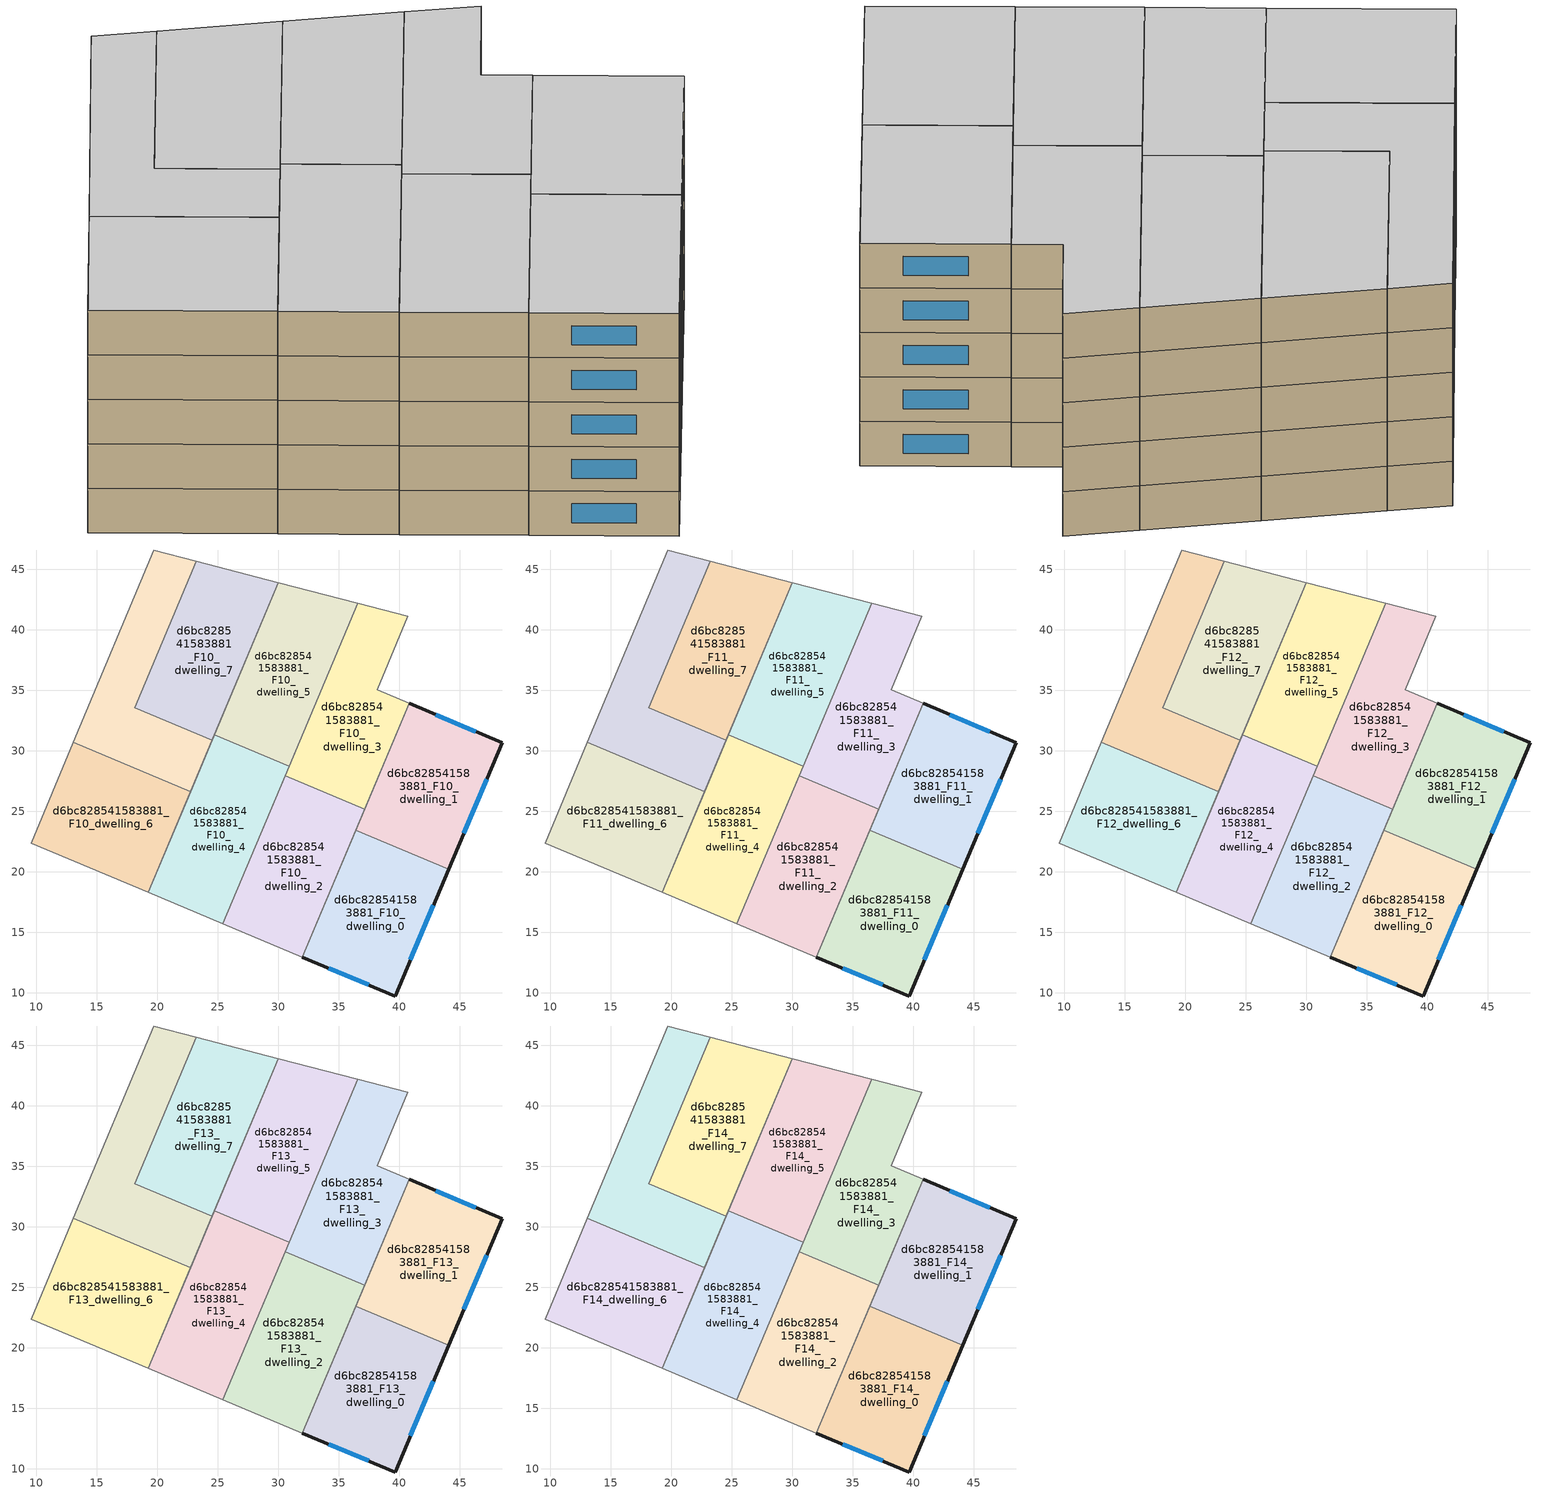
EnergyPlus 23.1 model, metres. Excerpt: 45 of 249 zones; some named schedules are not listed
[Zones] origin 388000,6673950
d6bc828541583881_F10_dwelling_0
 floor to d6bc828541583881_F9_dwelling_0 (EU_floor_Construction): 44.07,20.21 39.64,9.73 31.98,12.94 36.39,23.43 z30
 wall outside (EU_wall_Construction): 31.98,12.94 39.64,9.73 44.07,20.21 z30:33
 wall adiabatic (EU_wall_Construction): 36.39,23.43 31.98,12.94 z30:33
 wall to d6bc828541583881_F10_dwelling_1 (EU_wall_Construction): 44.07,20.21 36.39,23.43 z30:33
 window (EU_Window_Construction): 40.9,12.72 42.8,17.21 / 34.17,12.03 37.45,10.65 z30.86:32.14
d6bc828541583881_F10_dwelling_1
 floor to d6bc828541583881_F9_dwelling_1 (EU_floor_Construction): 48.48,30.64 44.07,20.21 36.39,23.43 40.8,33.91 z30
 wall outside (EU_wall_Construction): 44.07,20.21 48.48,30.64 40.8,33.91 z30:33
 wall adiabatic (EU_wall_Construction): 40.8,33.91 36.39,23.43 z30:33
 window (EU_Window_Construction): 45.33,23.19 47.22,27.66 / 46.28,31.58 42.99,32.98 z30.86:32.14
d6bc828541583881_F10_dwelling_2
 floor to d6bc828541583881_F9_dwelling_2 (EU_floor_Construction): 37.12,25.16 31.98,12.94 25.41,15.71 30.54,27.93 z30
 wall adiabatic (EU_wall_Construction): 30.54,27.93 25.41,15.71 31.98,12.94 37.12,25.16 z30:33
 wall to d6bc828541583881_F10_dwelling_3 (EU_wall_Construction): 37.12,25.16 30.54,27.93 z30:33
d6bc828541583881_F10_dwelling_3
 floor to d6bc828541583881_F9_dwelling_3 (EU_floor_Construction): 40.7,41.1 38.17,35.03 40.8,33.91 37.12,25.16 30.54,27.93 36.54,42.19 z30
 wall adiabatic (EU_wall_Construction): 37.12,25.16 40.8,33.91 38.17,35.03 40.7,41.1 36.54,42.19 30.54,27.93 z30:33
d6bc828541583881_F10_dwelling_4
 floor to d6bc828541583881_F9_dwelling_4 (EU_floor_Construction): 30.88,28.73 25.41,15.71 19.23,18.3 24.71,31.32 z30
 wall adiabatic (EU_wall_Construction): 24.71,31.32 19.23,18.3 25.41,15.71 30.88,28.73 24.71,31.32 z30:33
d6bc828541583881_F10_dwelling_5
 floor to d6bc828541583881_F9_dwelling_5 (EU_floor_Construction): 36.54,42.19 30.88,28.73 24.71,31.32 29.99,43.9 z30
 wall adiabatic (EU_wall_Construction): 29.99,43.9 24.71,31.32 30.88,28.73 36.54,42.19 29.99,43.9 z30:33
d6bc828541583881_F10_dwelling_6
 floor to d6bc828541583881_F9_dwelling_6 (EU_floor_Construction): 22.73,26.62 19.23,18.3 9.58,22.36 13.06,30.69 z30
 wall adiabatic (EU_wall_Construction): 13.06,30.69 9.58,22.36 19.23,18.3 22.73,26.62 z30:33
 wall to d6bc828541583881_F10_dwelling_8 (EU_wall_Construction): 22.73,26.62 13.06,30.69 z30:33
d6bc828541583881_F10_dwelling_7
 floor to d6bc828541583881_F9_dwelling_7 (EU_floor_Construction): 29.99,43.9 24.52,30.87 18.12,33.56 23.21,45.67 z30
 wall to d6bc828541583881_F10_dwelling_8 (EU_wall_Construction): 23.21,45.67 18.12,33.56 24.52,30.87 z30:33
 wall adiabatic (EU_wall_Construction): 24.52,30.87 29.99,43.9 23.21,45.67 z30:33
d6bc828541583881_F10_dwelling_8
 floor to d6bc828541583881_F9_dwelling_8 (EU_floor_Construction): 23.21,45.67 18.12,33.56 24.52,30.87 22.73,26.62 13.06,30.69 19.69,46.59 z30
 wall adiabatic (EU_wall_Construction): 22.73,26.62 24.52,30.87 / 23.21,45.67 19.69,46.59 13.06,30.69 z30:33
d6bc828541583881_F11_dwelling_0
 floor to d6bc828541583881_F10_dwelling_0 (EU_floor_Construction): 44.07,20.21 39.64,9.73 31.98,12.94 36.39,23.43 z33
 wall outside (EU_wall_Construction): 31.98,12.94 39.64,9.73 44.07,20.21 z33:36
 wall adiabatic (EU_wall_Construction): 36.39,23.43 31.98,12.94 z33:36
 wall to d6bc828541583881_F11_dwelling_1 (EU_wall_Construction): 44.07,20.21 36.39,23.43 z33:36
 window (EU_Window_Construction): 40.9,12.72 42.8,17.21 / 34.17,12.03 37.45,10.65 z33.86:35.14
d6bc828541583881_F11_dwelling_1
 floor to d6bc828541583881_F10_dwelling_1 (EU_floor_Construction): 48.48,30.64 44.07,20.21 36.39,23.43 40.8,33.91 z33
 wall outside (EU_wall_Construction): 44.07,20.21 48.48,30.64 40.8,33.91 z33:36
 wall adiabatic (EU_wall_Construction): 40.8,33.91 36.39,23.43 z33:36
 window (EU_Window_Construction): 45.33,23.19 47.22,27.66 / 46.28,31.58 42.99,32.98 z33.86:35.14
d6bc828541583881_F11_dwelling_2
 floor to d6bc828541583881_F10_dwelling_2 (EU_floor_Construction): 37.12,25.16 31.98,12.94 25.41,15.71 30.54,27.93 z33
 wall adiabatic (EU_wall_Construction): 30.54,27.93 25.41,15.71 31.98,12.94 37.12,25.16 z33:36
 wall to d6bc828541583881_F11_dwelling_3 (EU_wall_Construction): 37.12,25.16 30.54,27.93 z33:36
d6bc828541583881_F11_dwelling_3
 floor to d6bc828541583881_F10_dwelling_3 (EU_floor_Construction): 40.7,41.1 38.17,35.03 40.8,33.91 37.12,25.16 30.54,27.93 36.54,42.19 z33
 wall adiabatic (EU_wall_Construction): 37.12,25.16 40.8,33.91 38.17,35.03 40.7,41.1 36.54,42.19 30.54,27.93 z33:36
d6bc828541583881_F11_dwelling_4
 floor to d6bc828541583881_F10_dwelling_4 (EU_floor_Construction): 30.88,28.73 25.41,15.71 19.23,18.3 24.71,31.32 z33
 wall adiabatic (EU_wall_Construction): 24.71,31.32 19.23,18.3 25.41,15.71 30.88,28.73 24.71,31.32 z33:36
d6bc828541583881_F11_dwelling_5
 floor to d6bc828541583881_F10_dwelling_5 (EU_floor_Construction): 36.54,42.19 30.88,28.73 24.71,31.32 29.99,43.9 z33
 wall adiabatic (EU_wall_Construction): 29.99,43.9 24.71,31.32 30.88,28.73 36.54,42.19 29.99,43.9 z33:36
d6bc828541583881_F11_dwelling_6
 floor to d6bc828541583881_F10_dwelling_6 (EU_floor_Construction): 22.73,26.62 19.23,18.3 9.58,22.36 13.06,30.69 z33
 wall adiabatic (EU_wall_Construction): 13.06,30.69 9.58,22.36 19.23,18.3 22.73,26.62 z33:36
 wall to d6bc828541583881_F11_dwelling_8 (EU_wall_Construction): 22.73,26.62 13.06,30.69 z33:36
d6bc828541583881_F11_dwelling_7
 floor to d6bc828541583881_F10_dwelling_7 (EU_floor_Construction): 29.99,43.9 24.52,30.87 18.12,33.56 23.21,45.67 z33
 wall to d6bc828541583881_F11_dwelling_8 (EU_wall_Construction): 23.21,45.67 18.12,33.56 24.52,30.87 z33:36
 wall adiabatic (EU_wall_Construction): 24.52,30.87 29.99,43.9 23.21,45.67 z33:36
d6bc828541583881_F11_dwelling_8
 floor to d6bc828541583881_F10_dwelling_8 (EU_floor_Construction): 23.21,45.67 18.12,33.56 24.52,30.87 22.73,26.62 13.06,30.69 19.69,46.59 z33
 wall adiabatic (EU_wall_Construction): 22.73,26.62 24.52,30.87 / 23.21,45.67 19.69,46.59 13.06,30.69 z33:36
d6bc828541583881_F12_dwelling_0
 floor to d6bc828541583881_F11_dwelling_0 (EU_floor_Construction): 44.07,20.21 39.64,9.73 31.98,12.94 36.39,23.43 z36
 wall outside (EU_wall_Construction): 31.98,12.94 39.64,9.73 44.07,20.21 z36:39
 wall adiabatic (EU_wall_Construction): 36.39,23.43 31.98,12.94 z36:39
 wall to d6bc828541583881_F12_dwelling_1 (EU_wall_Construction): 44.07,20.21 36.39,23.43 z36:39
 window (EU_Window_Construction): 40.9,12.72 42.8,17.21 / 34.17,12.03 37.45,10.65 z36.86:38.14
d6bc828541583881_F12_dwelling_1
 floor to d6bc828541583881_F11_dwelling_1 (EU_floor_Construction): 48.48,30.64 44.07,20.21 36.39,23.43 40.8,33.91 z36
 wall outside (EU_wall_Construction): 44.07,20.21 48.48,30.64 40.8,33.91 z36:39
 wall adiabatic (EU_wall_Construction): 40.8,33.91 36.39,23.43 z36:39
 window (EU_Window_Construction): 45.33,23.19 47.22,27.66 / 46.28,31.58 42.99,32.98 z36.86:38.14
d6bc828541583881_F12_dwelling_2
 floor to d6bc828541583881_F11_dwelling_2 (EU_floor_Construction): 37.12,25.16 31.98,12.94 25.41,15.71 30.54,27.93 z36
 wall adiabatic (EU_wall_Construction): 30.54,27.93 25.41,15.71 31.98,12.94 37.12,25.16 z36:39
 wall to d6bc828541583881_F12_dwelling_3 (EU_wall_Construction): 37.12,25.16 30.54,27.93 z36:39
d6bc828541583881_F12_dwelling_3
 floor to d6bc828541583881_F11_dwelling_3 (EU_floor_Construction): 40.7,41.1 38.17,35.03 40.8,33.91 37.12,25.16 30.54,27.93 36.54,42.19 z36
 wall adiabatic (EU_wall_Construction): 37.12,25.16 40.8,33.91 38.17,35.03 40.7,41.1 36.54,42.19 30.54,27.93 z36:39
d6bc828541583881_F12_dwelling_4
 floor to d6bc828541583881_F11_dwelling_4 (EU_floor_Construction): 30.88,28.73 25.41,15.71 19.23,18.3 24.71,31.32 z36
 wall adiabatic (EU_wall_Construction): 24.71,31.32 19.23,18.3 25.41,15.71 30.88,28.73 24.71,31.32 z36:39
d6bc828541583881_F12_dwelling_5
 floor to d6bc828541583881_F11_dwelling_5 (EU_floor_Construction): 36.54,42.19 30.88,28.73 24.71,31.32 29.99,43.9 z36
 wall adiabatic (EU_wall_Construction): 29.99,43.9 24.71,31.32 30.88,28.73 36.54,42.19 29.99,43.9 z36:39
d6bc828541583881_F12_dwelling_6
 floor to d6bc828541583881_F11_dwelling_6 (EU_floor_Construction): 22.73,26.62 19.23,18.3 9.58,22.36 13.06,30.69 z36
 wall adiabatic (EU_wall_Construction): 13.06,30.69 9.58,22.36 19.23,18.3 22.73,26.62 z36:39
 wall to d6bc828541583881_F12_dwelling_8 (EU_wall_Construction): 22.73,26.62 13.06,30.69 z36:39
d6bc828541583881_F12_dwelling_7
 floor to d6bc828541583881_F11_dwelling_7 (EU_floor_Construction): 29.99,43.9 24.52,30.87 18.12,33.56 23.21,45.67 z36
 wall to d6bc828541583881_F12_dwelling_8 (EU_wall_Construction): 23.21,45.67 18.12,33.56 24.52,30.87 z36:39
 wall adiabatic (EU_wall_Construction): 24.52,30.87 29.99,43.9 23.21,45.67 z36:39
d6bc828541583881_F12_dwelling_8
 floor to d6bc828541583881_F11_dwelling_8 (EU_floor_Construction): 23.21,45.67 18.12,33.56 24.52,30.87 22.73,26.62 13.06,30.69 19.69,46.59 z36
 wall adiabatic (EU_wall_Construction): 22.73,26.62 24.52,30.87 / 23.21,45.67 19.69,46.59 13.06,30.69 z36:39
d6bc828541583881_F13_dwelling_0
 floor to d6bc828541583881_F12_dwelling_0 (EU_floor_Construction): 44.07,20.21 39.64,9.73 31.98,12.94 36.39,23.43 z39
 wall outside (EU_wall_Construction): 31.98,12.94 39.64,9.73 44.07,20.21 z39:42
 wall adiabatic (EU_wall_Construction): 36.39,23.43 31.98,12.94 z39:42
 wall to d6bc828541583881_F13_dwelling_1 (EU_wall_Construction): 44.07,20.21 36.39,23.43 z39:42
 window (EU_Window_Construction): 40.9,12.72 42.8,17.21 / 34.17,12.03 37.45,10.65 z39.86:41.14
d6bc828541583881_F13_dwelling_1
 floor to d6bc828541583881_F12_dwelling_1 (EU_floor_Construction): 48.48,30.64 44.07,20.21 36.39,23.43 40.8,33.91 z39
 wall outside (EU_wall_Construction): 44.07,20.21 48.48,30.64 40.8,33.91 z39:42
 wall adiabatic (EU_wall_Construction): 40.8,33.91 36.39,23.43 z39:42
 window (EU_Window_Construction): 45.33,23.19 47.22,27.66 / 46.28,31.58 42.99,32.98 z39.86:41.14
d6bc828541583881_F13_dwelling_2
 floor to d6bc828541583881_F12_dwelling_2 (EU_floor_Construction): 37.12,25.16 31.98,12.94 25.41,15.71 30.54,27.93 z39
 wall adiabatic (EU_wall_Construction): 30.54,27.93 25.41,15.71 31.98,12.94 37.12,25.16 z39:42
 wall to d6bc828541583881_F13_dwelling_3 (EU_wall_Construction): 37.12,25.16 30.54,27.93 z39:42
d6bc828541583881_F13_dwelling_3
 floor to d6bc828541583881_F12_dwelling_3 (EU_floor_Construction): 40.7,41.1 38.17,35.03 40.8,33.91 37.12,25.16 30.54,27.93 36.54,42.19 z39
 wall adiabatic (EU_wall_Construction): 37.12,25.16 40.8,33.91 38.17,35.03 40.7,41.1 36.54,42.19 30.54,27.93 z39:42
d6bc828541583881_F13_dwelling_4
 floor to d6bc828541583881_F12_dwelling_4 (EU_floor_Construction): 30.88,28.73 25.41,15.71 19.23,18.3 24.71,31.32 z39
 wall adiabatic (EU_wall_Construction): 24.71,31.32 19.23,18.3 25.41,15.71 30.88,28.73 24.71,31.32 z39:42
d6bc828541583881_F13_dwelling_5
 floor to d6bc828541583881_F12_dwelling_5 (EU_floor_Construction): 36.54,42.19 30.88,28.73 24.71,31.32 29.99,43.9 z39
 wall adiabatic (EU_wall_Construction): 29.99,43.9 24.71,31.32 30.88,28.73 36.54,42.19 29.99,43.9 z39:42
d6bc828541583881_F13_dwelling_6
 floor to d6bc828541583881_F12_dwelling_6 (EU_floor_Construction): 22.73,26.62 19.23,18.3 9.58,22.36 13.06,30.69 z39
 wall adiabatic (EU_wall_Construction): 13.06,30.69 9.58,22.36 19.23,18.3 22.73,26.62 z39:42
 wall to d6bc828541583881_F13_dwelling_8 (EU_wall_Construction): 22.73,26.62 13.06,30.69 z39:42
d6bc828541583881_F13_dwelling_7
 floor to d6bc828541583881_F12_dwelling_7 (EU_floor_Construction): 29.99,43.9 24.52,30.87 18.12,33.56 23.21,45.67 z39
 wall to d6bc828541583881_F13_dwelling_8 (EU_wall_Construction): 23.21,45.67 18.12,33.56 24.52,30.87 z39:42
 wall adiabatic (EU_wall_Construction): 24.52,30.87 29.99,43.9 23.21,45.67 z39:42
d6bc828541583881_F13_dwelling_8
 floor to d6bc828541583881_F12_dwelling_8 (EU_floor_Construction): 23.21,45.67 18.12,33.56 24.52,30.87 22.73,26.62 13.06,30.69 19.69,46.59 z39
 wall adiabatic (EU_wall_Construction): 22.73,26.62 24.52,30.87 / 23.21,45.67 19.69,46.59 13.06,30.69 z39:42
d6bc828541583881_F14_dwelling_0
 floor to d6bc828541583881_F13_dwelling_0 (EU_floor_Construction): 44.07,20.21 39.64,9.73 31.98,12.94 36.39,23.43 z42
 wall outside (EU_wall_Construction): 31.98,12.94 39.64,9.73 44.07,20.21 z42:45
 wall adiabatic (EU_wall_Construction): 36.39,23.43 31.98,12.94 z42:45
 wall to d6bc828541583881_F14_dwelling_1 (EU_wall_Construction): 44.07,20.21 36.39,23.43 z42:45
 window (EU_Window_Construction): 40.9,12.72 42.8,17.21 / 34.17,12.03 37.45,10.65 z42.86:44.14
 ceiling to d6bc828541583881_F15_dwelling_0 (EU_floor_Construction): 39.64,9.73 44.07,20.21 36.39,23.43 31.98,12.94 z45
d6bc828541583881_F14_dwelling_1
 floor to d6bc828541583881_F13_dwelling_1 (EU_floor_Construction): 48.48,30.64 44.07,20.21 36.39,23.43 40.8,33.91 z42
 wall outside (EU_wall_Construction): 44.07,20.21 48.48,30.64 40.8,33.91 z42:45
 wall adiabatic (EU_wall_Construction): 40.8,33.91 36.39,23.43 z42:45
 window (EU_Window_Construction): 45.33,23.19 47.22,27.66 / 46.28,31.58 42.99,32.98 z42.86:44.14
 ceiling to d6bc828541583881_F15_dwelling_1 (EU_floor_Construction): 44.07,20.21 48.48,30.64 40.8,33.91 36.39,23.43 z45
d6bc828541583881_F14_dwelling_2
 floor to d6bc828541583881_F13_dwelling_2 (EU_floor_Construction): 37.12,25.16 31.98,12.94 25.41,15.71 30.54,27.93 z42
 wall adiabatic (EU_wall_Construction): 30.54,27.93 25.41,15.71 31.98,12.94 37.12,25.16 z42:45
 wall to d6bc828541583881_F14_dwelling_3 (EU_wall_Construction): 37.12,25.16 30.54,27.93 z42:45
 ceiling to d6bc828541583881_F15_dwelling_2 (EU_floor_Construction): 31.98,12.94 37.12,25.16 30.54,27.93 25.41,15.71 z45
d6bc828541583881_F14_dwelling_3
 floor to d6bc828541583881_F13_dwelling_3 (EU_floor_Construction): 40.7,41.1 38.17,35.03 40.8,33.91 37.12,25.16 30.54,27.93 36.54,42.19 z42
 wall adiabatic (EU_wall_Construction): 37.12,25.16 40.8,33.91 38.17,35.03 40.7,41.1 36.54,42.19 30.54,27.93 z42:45
 ceiling to d6bc828541583881_F15_dwelling_3 (EU_floor_Construction): 37.12,25.16 40.8,33.91 38.17,35.03 40.7,41.1 36.54,42.19 30.54,27.93 z45
d6bc828541583881_F14_dwelling_4
 floor to d6bc828541583881_F13_dwelling_4 (EU_floor_Construction): 30.88,28.73 25.41,15.71 19.23,18.3 24.71,31.32 z42
 wall adiabatic (EU_wall_Construction): 24.71,31.32 19.23,18.3 25.41,15.71 30.88,28.73 24.71,31.32 z42:45
 ceiling to d6bc828541583881_F15_dwelling_4 (EU_floor_Construction): 25.41,15.71 30.88,28.73 24.71,31.32 19.23,18.3 z45
d6bc828541583881_F14_dwelling_5
 floor to d6bc828541583881_F13_dwelling_5 (EU_floor_Construction): 36.54,42.19 30.88,28.73 24.71,31.32 29.99,43.9 z42
 wall adiabatic (EU_wall_Construction): 29.99,43.9 24.71,31.32 30.88,28.73 36.54,42.19 29.99,43.9 z42:45
 ceiling to d6bc828541583881_F15_dwelling_5 (EU_floor_Construction): 30.88,28.73 36.54,42.19 29.99,43.9 24.71,31.32 z45
d6bc828541583881_F14_dwelling_6
 floor to d6bc828541583881_F13_dwelling_6 (EU_floor_Construction): 22.73,26.62 19.23,18.3 9.58,22.36 13.06,30.69 z42
 wall adiabatic (EU_wall_Construction): 13.06,30.69 9.58,22.36 19.23,18.3 22.73,26.62 z42:45
 wall to d6bc828541583881_F14_dwelling_8 (EU_wall_Construction): 22.73,26.62 13.06,30.69 z42:45
 ceiling to d6bc828541583881_F15_dwelling_6 (EU_floor_Construction): 19.23,18.3 22.73,26.62 13.06,30.69 9.58,22.36 z45
d6bc828541583881_F14_dwelling_7
 floor to d6bc828541583881_F13_dwelling_7 (EU_floor_Construction): 29.99,43.9 24.52,30.87 18.12,33.56 23.21,45.67 z42
 wall to d6bc828541583881_F14_dwelling_8 (EU_wall_Construction): 23.21,45.67 18.12,33.56 24.52,30.87 z42:45
 wall adiabatic (EU_wall_Construction): 24.52,30.87 29.99,43.9 23.21,45.67 z42:45
 ceiling to d6bc828541583881_F15_dwelling_7 (EU_floor_Construction): 24.52,30.87 29.99,43.9 23.21,45.67 18.12,33.56 z45
d6bc828541583881_F14_dwelling_8
 floor to d6bc828541583881_F13_dwelling_8 (EU_floor_Construction): 23.21,45.67 18.12,33.56 24.52,30.87 22.73,26.62 13.06,30.69 19.69,46.59 z42
 wall adiabatic (EU_wall_Construction): 22.73,26.62 24.52,30.87 / 23.21,45.67 19.69,46.59 13.06,30.69 z42:45
 ceiling to d6bc828541583881_F15_dwelling_8 (EU_floor_Construction): 22.73,26.62 24.52,30.87 18.12,33.56 23.21,45.67 19.69,46.59 13.06,30.69 z45
[Building]
EU S2 Campaign: North Axis=0; Terrain=City; Solar Distribution=FullExterior
[Site:Location]
Helsinki-Vantaa.AP: Latitude=60.317; Longitude=24.963; Time Zone=2; Elevation=54.6
[SizingPeriod:WeatherFileDays]
AnnualSizingPeriod: Begin Month=1; Begin Day of Month=1; End Month=12; End Day of Month=31; Day of Week for Start Day=Monday; Use Weather File Daylight Saving Period=No; Use Weather File Rain and Snow Indicators=No
[MATERIAL]
EU_InternalMass_Material: Roughness=MediumRough; Thickness=0.1; Conductivity=1; Density=1800; Specific Heat=900; Thermal Absorptance=0.9; Solar Absorptance=0.7; Visible Absorptance=0.7
[MATERIAL:NOMASS] Roughness=MediumRough; Thermal Absorptance=0.9; Solar Absorptance=0.7; Visible Absorptance=0.7
Name | Thermal Resistance
EU_wall_NoMass | 5.91765
EU_floor_NoMass | 6.2875
[WINDOWMATERIAL:SIMPLEGLAZINGSYSTEM]
EU_Window_SimpleGlazing: UFactor=0.994035; Solar Heat Gain Coefficient=0.7; Visible Transmittance=0.7
[CONSTRUCTION]
EU_wall_Construction: EU_wall_NoMass
EU_floor_Construction: EU_floor_NoMass
EU_Window_Construction: EU_Window_SimpleGlazing
EU_InternalMass_Construction: EU_InternalMass_Material
[ZONE] Type=1; Multiplier=1; Ceiling Height=autocalculate; Floor Area=autocalculate; Part of Total Floor Area=Yes
Name | Volume
d6bc828541583881_F10_dwelling_0; d6bc828541583881_F11_dwelling_0; d6bc828541583881_F12_dwelling_0; d6bc828541583881_F13_dwelling_0; d6bc828541583881_F14_dwelling_0 | 283.761
d6bc828541583881_F10_dwelling_1; d6bc828541583881_F11_dwelling_1; d6bc828541583881_F12_dwelling_1; d6bc828541583881_F13_dwelling_1; d6bc828541583881_F14_dwelling_1 | 283.758
d6bc828541583881_F10_dwelling_2; d6bc828541583881_F11_dwelling_2; d6bc828541583881_F12_dwelling_2; d6bc828541583881_F13_dwelling_2; d6bc828541583881_F14_dwelling_2 | 283.704
d6bc828541583881_F10_dwelling_3; d6bc828541583881_F11_dwelling_3; d6bc828541583881_F12_dwelling_3; d6bc828541583881_F13_dwelling_3; d6bc828541583881_F14_dwelling_3 | 283.729
d6bc828541583881_F10_dwelling_4; d6bc828541583881_F11_dwelling_4; d6bc828541583881_F12_dwelling_4; d6bc828541583881_F13_dwelling_4; d6bc828541583881_F14_dwelling_4 | 283.755
d6bc828541583881_F10_dwelling_5; d6bc828541583881_F11_dwelling_5; d6bc828541583881_F12_dwelling_5; d6bc828541583881_F13_dwelling_5; d6bc828541583881_F14_dwelling_5 | 283.73
d6bc828541583881_F10_dwelling_6; d6bc828541583881_F11_dwelling_6; d6bc828541583881_F12_dwelling_6; d6bc828541583881_F13_dwelling_6; d6bc828541583881_F14_dwelling_6 | 283.756
d6bc828541583881_F10_dwelling_7; d6bc828541583881_F11_dwelling_7; d6bc828541583881_F12_dwelling_7; d6bc828541583881_F13_dwelling_7; d6bc828541583881_F14_dwelling_7 | 283.723
d6bc828541583881_F10_dwelling_8; d6bc828541583881_F11_dwelling_8; d6bc828541583881_F12_dwelling_8; d6bc828541583881_F13_dwelling_8; d6bc828541583881_F14_dwelling_8 | 283.734
[INTERNALMASS] Construction=EU_InternalMass_Construction
Name | Zone or ZoneList | Surface Area
d6bc828541583881_F10_dwelling_0_EU_InternalMass | d6bc828541583881_F10_dwelling_0 | 94.587
d6bc828541583881_F10_dwelling_1_EU_InternalMass | d6bc828541583881_F10_dwelling_1 | 94.5859
d6bc828541583881_F10_dwelling_2_EU_InternalMass | d6bc828541583881_F10_dwelling_2 | 94.5675
d6bc828541583881_F10_dwelling_3_EU_InternalMass | d6bc828541583881_F10_dwelling_3 | 94.5756
d6bc828541583881_F10_dwelling_4_EU_InternalMass | d6bc828541583881_F10_dwelling_4 | 94.5871
d6bc828541583881_F10_dwelling_5_EU_InternalMass | d6bc828541583881_F10_dwelling_5 | 94.576
d6bc828541583881_F10_dwelling_6_EU_InternalMass | d6bc828541583881_F10_dwelling_6 | 94.5821
d6bc828541583881_F10_dwelling_7_EU_InternalMass | d6bc828541583881_F10_dwelling_7 | 94.5743
d6bc828541583881_F10_dwelling_8_EU_InternalMass | d6bc828541583881_F10_dwelling_8 | 94.5779
d6bc828541583881_F11_dwelling_0_EU_InternalMass | d6bc828541583881_F11_dwelling_0 | 94.587
d6bc828541583881_F11_dwelling_1_EU_InternalMass | d6bc828541583881_F11_dwelling_1 | 94.5859
d6bc828541583881_F11_dwelling_2_EU_InternalMass | d6bc828541583881_F11_dwelling_2 | 94.5675
d6bc828541583881_F11_dwelling_3_EU_InternalMass | d6bc828541583881_F11_dwelling_3 | 94.5756
d6bc828541583881_F11_dwelling_4_EU_InternalMass | d6bc828541583881_F11_dwelling_4 | 94.5871
d6bc828541583881_F11_dwelling_5_EU_InternalMass | d6bc828541583881_F11_dwelling_5 | 94.576
d6bc828541583881_F11_dwelling_6_EU_InternalMass | d6bc828541583881_F11_dwelling_6 | 94.5821
d6bc828541583881_F11_dwelling_7_EU_InternalMass | d6bc828541583881_F11_dwelling_7 | 94.5743
d6bc828541583881_F11_dwelling_8_EU_InternalMass | d6bc828541583881_F11_dwelling_8 | 94.5779
d6bc828541583881_F12_dwelling_0_EU_InternalMass | d6bc828541583881_F12_dwelling_0 | 94.587
d6bc828541583881_F12_dwelling_1_EU_InternalMass | d6bc828541583881_F12_dwelling_1 | 94.5859
d6bc828541583881_F12_dwelling_2_EU_InternalMass | d6bc828541583881_F12_dwelling_2 | 94.5675
d6bc828541583881_F12_dwelling_3_EU_InternalMass | d6bc828541583881_F12_dwelling_3 | 94.5756
d6bc828541583881_F12_dwelling_4_EU_InternalMass | d6bc828541583881_F12_dwelling_4 | 94.5871
d6bc828541583881_F12_dwelling_5_EU_InternalMass | d6bc828541583881_F12_dwelling_5 | 94.576
d6bc828541583881_F12_dwelling_6_EU_InternalMass | d6bc828541583881_F12_dwelling_6 | 94.5821
d6bc828541583881_F12_dwelling_7_EU_InternalMass | d6bc828541583881_F12_dwelling_7 | 94.5743
d6bc828541583881_F12_dwelling_8_EU_InternalMass | d6bc828541583881_F12_dwelling_8 | 94.5779
d6bc828541583881_F13_dwelling_0_EU_InternalMass | d6bc828541583881_F13_dwelling_0 | 94.587
d6bc828541583881_F13_dwelling_1_EU_InternalMass | d6bc828541583881_F13_dwelling_1 | 94.5859
d6bc828541583881_F13_dwelling_2_EU_InternalMass | d6bc828541583881_F13_dwelling_2 | 94.5675
d6bc828541583881_F13_dwelling_3_EU_InternalMass | d6bc828541583881_F13_dwelling_3 | 94.5756
d6bc828541583881_F13_dwelling_4_EU_InternalMass | d6bc828541583881_F13_dwelling_4 | 94.5871
d6bc828541583881_F13_dwelling_5_EU_InternalMass | d6bc828541583881_F13_dwelling_5 | 94.576
d6bc828541583881_F13_dwelling_6_EU_InternalMass | d6bc828541583881_F13_dwelling_6 | 94.5821
d6bc828541583881_F13_dwelling_7_EU_InternalMass | d6bc828541583881_F13_dwelling_7 | 94.5743
d6bc828541583881_F13_dwelling_8_EU_InternalMass | d6bc828541583881_F13_dwelling_8 | 94.5779
d6bc828541583881_F14_dwelling_0_EU_InternalMass | d6bc828541583881_F14_dwelling_0 | 94.587
d6bc828541583881_F14_dwelling_1_EU_InternalMass | d6bc828541583881_F14_dwelling_1 | 94.5859
d6bc828541583881_F14_dwelling_2_EU_InternalMass | d6bc828541583881_F14_dwelling_2 | 94.5675
d6bc828541583881_F14_dwelling_3_EU_InternalMass | d6bc828541583881_F14_dwelling_3 | 94.5756
d6bc828541583881_F14_dwelling_4_EU_InternalMass | d6bc828541583881_F14_dwelling_4 | 94.5871
d6bc828541583881_F14_dwelling_5_EU_InternalMass | d6bc828541583881_F14_dwelling_5 | 94.576
d6bc828541583881_F14_dwelling_6_EU_InternalMass | d6bc828541583881_F14_dwelling_6 | 94.5821
d6bc828541583881_F14_dwelling_7_EU_InternalMass | d6bc828541583881_F14_dwelling_7 | 94.5743
d6bc828541583881_F14_dwelling_8_EU_InternalMass | d6bc828541583881_F14_dwelling_8 | 94.5779
[OTHEREQUIPMENT] Fuel Type=Electricity; Design Level Calculation Method=Watts/Area; Power per Zone Floor Area=1; Fraction Latent=0; Fraction Radiant=0; Fraction Lost=0; Carbon Dioxide Generation Rate=0; EndUse Subcategory=EU_Step8_InternalGains
Name | Zone or ZoneList or Space or SpaceList | Schedule
EU_Step8_InternalGain_d6bc828541583881_F10_dwelling_0_f000 | d6bc828541583881_F10_dwelling_0 | EU_Step8_GainSchedule_d6bc828541583881_F10_dwelling_0_f000
EU_Step8_InternalGain_d6bc828541583881_F10_dwelling_1_f000 | d6bc828541583881_F10_dwelling_1 | EU_Step8_GainSchedule_d6bc828541583881_F10_dwelling_1_f000
EU_Step8_InternalGain_d6bc828541583881_F10_dwelling_2_f000 | d6bc828541583881_F10_dwelling_2 | EU_Step8_GainSchedule_d6bc828541583881_F10_dwelling_2_f000
EU_Step8_InternalGain_d6bc828541583881_F10_dwelling_3_f000 | d6bc828541583881_F10_dwelling_3 | EU_Step8_GainSchedule_d6bc828541583881_F10_dwelling_3_f000
EU_Step8_InternalGain_d6bc828541583881_F10_dwelling_4_f000 | d6bc828541583881_F10_dwelling_4 | EU_Step8_GainSchedule_d6bc828541583881_F10_dwelling_4_f000
EU_Step8_InternalGain_d6bc828541583881_F10_dwelling_5_f000 | d6bc828541583881_F10_dwelling_5 | EU_Step8_GainSchedule_d6bc828541583881_F10_dwelling_5_f000
EU_Step8_InternalGain_d6bc828541583881_F10_dwelling_6_f000 | d6bc828541583881_F10_dwelling_6 | EU_Step8_GainSchedule_d6bc828541583881_F10_dwelling_6_f000
EU_Step8_InternalGain_d6bc828541583881_F10_dwelling_7_f000 | d6bc828541583881_F10_dwelling_7 | EU_Step8_GainSchedule_d6bc828541583881_F10_dwelling_7_f000
EU_Step8_InternalGain_d6bc828541583881_F10_dwelling_8_f000 | d6bc828541583881_F10_dwelling_8 | EU_Step8_GainSchedule_d6bc828541583881_F10_dwelling_8_f000
EU_Step8_InternalGain_d6bc828541583881_F11_dwelling_0_f000 | d6bc828541583881_F11_dwelling_0 | EU_Step8_GainSchedule_d6bc828541583881_F11_dwelling_0_f000
EU_Step8_InternalGain_d6bc828541583881_F11_dwelling_1_f000 | d6bc828541583881_F11_dwelling_1 | EU_Step8_GainSchedule_d6bc828541583881_F11_dwelling_1_f000
EU_Step8_InternalGain_d6bc828541583881_F11_dwelling_2_f000 | d6bc828541583881_F11_dwelling_2 | EU_Step8_GainSchedule_d6bc828541583881_F11_dwelling_2_f000
EU_Step8_InternalGain_d6bc828541583881_F11_dwelling_3_f000 | d6bc828541583881_F11_dwelling_3 | EU_Step8_GainSchedule_d6bc828541583881_F11_dwelling_3_f000
EU_Step8_InternalGain_d6bc828541583881_F11_dwelling_4_f000 | d6bc828541583881_F11_dwelling_4 | EU_Step8_GainSchedule_d6bc828541583881_F11_dwelling_4_f000
EU_Step8_InternalGain_d6bc828541583881_F11_dwelling_5_f000 | d6bc828541583881_F11_dwelling_5 | EU_Step8_GainSchedule_d6bc828541583881_F11_dwelling_5_f000
EU_Step8_InternalGain_d6bc828541583881_F11_dwelling_6_f000 | d6bc828541583881_F11_dwelling_6 | EU_Step8_GainSchedule_d6bc828541583881_F11_dwelling_6_f000
EU_Step8_InternalGain_d6bc828541583881_F11_dwelling_7_f000 | d6bc828541583881_F11_dwelling_7 | EU_Step8_GainSchedule_d6bc828541583881_F11_dwelling_7_f000
EU_Step8_InternalGain_d6bc828541583881_F11_dwelling_8_f000 | d6bc828541583881_F11_dwelling_8 | EU_Step8_GainSchedule_d6bc828541583881_F11_dwelling_8_f000
EU_Step8_InternalGain_d6bc828541583881_F12_dwelling_0_f000 | d6bc828541583881_F12_dwelling_0 | EU_Step8_GainSchedule_d6bc828541583881_F12_dwelling_0_f000
EU_Step8_InternalGain_d6bc828541583881_F12_dwelling_1_f000 | d6bc828541583881_F12_dwelling_1 | EU_Step8_GainSchedule_d6bc828541583881_F12_dwelling_1_f000
EU_Step8_InternalGain_d6bc828541583881_F12_dwelling_2_f000 | d6bc828541583881_F12_dwelling_2 | EU_Step8_GainSchedule_d6bc828541583881_F12_dwelling_2_f000
EU_Step8_InternalGain_d6bc828541583881_F12_dwelling_3_f000 | d6bc828541583881_F12_dwelling_3 | EU_Step8_GainSchedule_d6bc828541583881_F12_dwelling_3_f000
EU_Step8_InternalGain_d6bc828541583881_F12_dwelling_4_f000 | d6bc828541583881_F12_dwelling_4 | EU_Step8_GainSchedule_d6bc828541583881_F12_dwelling_4_f000
EU_Step8_InternalGain_d6bc828541583881_F12_dwelling_5_f000 | d6bc828541583881_F12_dwelling_5 | EU_Step8_GainSchedule_d6bc828541583881_F12_dwelling_5_f000
EU_Step8_InternalGain_d6bc828541583881_F12_dwelling_6_f000 | d6bc828541583881_F12_dwelling_6 | EU_Step8_GainSchedule_d6bc828541583881_F12_dwelling_6_f000
EU_Step8_InternalGain_d6bc828541583881_F12_dwelling_7_f000 | d6bc828541583881_F12_dwelling_7 | EU_Step8_GainSchedule_d6bc828541583881_F12_dwelling_7_f000
EU_Step8_InternalGain_d6bc828541583881_F12_dwelling_8_f000 | d6bc828541583881_F12_dwelling_8 | EU_Step8_GainSchedule_d6bc828541583881_F12_dwelling_8_f000
EU_Step8_InternalGain_d6bc828541583881_F13_dwelling_0_f000 | d6bc828541583881_F13_dwelling_0 | EU_Step8_GainSchedule_d6bc828541583881_F13_dwelling_0_f000
EU_Step8_InternalGain_d6bc828541583881_F13_dwelling_1_f000 | d6bc828541583881_F13_dwelling_1 | EU_Step8_GainSchedule_d6bc828541583881_F13_dwelling_1_f000
EU_Step8_InternalGain_d6bc828541583881_F13_dwelling_2_f000 | d6bc828541583881_F13_dwelling_2 | EU_Step8_GainSchedule_d6bc828541583881_F13_dwelling_2_f000
EU_Step8_InternalGain_d6bc828541583881_F13_dwelling_3_f000 | d6bc828541583881_F13_dwelling_3 | EU_Step8_GainSchedule_d6bc828541583881_F13_dwelling_3_f000
EU_Step8_InternalGain_d6bc828541583881_F13_dwelling_4_f000 | d6bc828541583881_F13_dwelling_4 | EU_Step8_GainSchedule_d6bc828541583881_F13_dwelling_4_f000
EU_Step8_InternalGain_d6bc828541583881_F13_dwelling_5_f000 | d6bc828541583881_F13_dwelling_5 | EU_Step8_GainSchedule_d6bc828541583881_F13_dwelling_5_f000
EU_Step8_InternalGain_d6bc828541583881_F13_dwelling_6_f000 | d6bc828541583881_F13_dwelling_6 | EU_Step8_GainSchedule_d6bc828541583881_F13_dwelling_6_f000
EU_Step8_InternalGain_d6bc828541583881_F13_dwelling_7_f000 | d6bc828541583881_F13_dwelling_7 | EU_Step8_GainSchedule_d6bc828541583881_F13_dwelling_7_f000
EU_Step8_InternalGain_d6bc828541583881_F13_dwelling_8_f000 | d6bc828541583881_F13_dwelling_8 | EU_Step8_GainSchedule_d6bc828541583881_F13_dwelling_8_f000
EU_Step8_InternalGain_d6bc828541583881_F14_dwelling_0_f000 | d6bc828541583881_F14_dwelling_0 | EU_Step8_GainSchedule_d6bc828541583881_F14_dwelling_0_f000
EU_Step8_InternalGain_d6bc828541583881_F14_dwelling_1_f000 | d6bc828541583881_F14_dwelling_1 | EU_Step8_GainSchedule_d6bc828541583881_F14_dwelling_1_f000
EU_Step8_InternalGain_d6bc828541583881_F14_dwelling_2_f000 | d6bc828541583881_F14_dwelling_2 | EU_Step8_GainSchedule_d6bc828541583881_F14_dwelling_2_f000
EU_Step8_InternalGain_d6bc828541583881_F14_dwelling_3_f000 | d6bc828541583881_F14_dwelling_3 | EU_Step8_GainSchedule_d6bc828541583881_F14_dwelling_3_f000
EU_Step8_InternalGain_d6bc828541583881_F14_dwelling_4_f000 | d6bc828541583881_F14_dwelling_4 | EU_Step8_GainSchedule_d6bc828541583881_F14_dwelling_4_f000
EU_Step8_InternalGain_d6bc828541583881_F14_dwelling_5_f000 | d6bc828541583881_F14_dwelling_5 | EU_Step8_GainSchedule_d6bc828541583881_F14_dwelling_5_f000
EU_Step8_InternalGain_d6bc828541583881_F14_dwelling_6_f000 | d6bc828541583881_F14_dwelling_6 | EU_Step8_GainSchedule_d6bc828541583881_F14_dwelling_6_f000
EU_Step8_InternalGain_d6bc828541583881_F14_dwelling_7_f000 | d6bc828541583881_F14_dwelling_7 | EU_Step8_GainSchedule_d6bc828541583881_F14_dwelling_7_f000
EU_Step8_InternalGain_d6bc828541583881_F14_dwelling_8_f000 | d6bc828541583881_F14_dwelling_8 | EU_Step8_GainSchedule_d6bc828541583881_F14_dwelling_8_f000
[ZONEVENTILATION:DESIGNFLOWRATE] Schedule=EU_AlwaysOn; Design Flow Rate Calculation Method=AirChanges/Hour; Air Changes per Hour=0.596421; Ventilation Type=Natural; Fan Pressure Rise=0; Fan Total Efficiency=1; Constant Term Coefficient=1; Temperature Term Coefficient=0; Velocity Term Coefficient=0; Velocity Squared Term Coefficient=0; Minimum Indoor Temperature=-100; Maximum Indoor Temperature=100; Delta Temperature=-100; Minimum Outdoor Temperature=-100; Maximum Outdoor Temperature=100; Maximum Wind Speed=40
Name | Zone or ZoneList or Space or SpaceList
EU_ConstantAir_d6bc828541583881_F10_dwelling_0 | d6bc828541583881_F10_dwelling_0
EU_ConstantAir_d6bc828541583881_F10_dwelling_1 | d6bc828541583881_F10_dwelling_1
EU_ConstantAir_d6bc828541583881_F10_dwelling_2 | d6bc828541583881_F10_dwelling_2
EU_ConstantAir_d6bc828541583881_F10_dwelling_3 | d6bc828541583881_F10_dwelling_3
EU_ConstantAir_d6bc828541583881_F10_dwelling_4 | d6bc828541583881_F10_dwelling_4
EU_ConstantAir_d6bc828541583881_F10_dwelling_5 | d6bc828541583881_F10_dwelling_5
EU_ConstantAir_d6bc828541583881_F10_dwelling_6 | d6bc828541583881_F10_dwelling_6
EU_ConstantAir_d6bc828541583881_F10_dwelling_7 | d6bc828541583881_F10_dwelling_7
EU_ConstantAir_d6bc828541583881_F10_dwelling_8 | d6bc828541583881_F10_dwelling_8
EU_ConstantAir_d6bc828541583881_F11_dwelling_0 | d6bc828541583881_F11_dwelling_0
EU_ConstantAir_d6bc828541583881_F11_dwelling_1 | d6bc828541583881_F11_dwelling_1
EU_ConstantAir_d6bc828541583881_F11_dwelling_2 | d6bc828541583881_F11_dwelling_2
EU_ConstantAir_d6bc828541583881_F11_dwelling_3 | d6bc828541583881_F11_dwelling_3
EU_ConstantAir_d6bc828541583881_F11_dwelling_4 | d6bc828541583881_F11_dwelling_4
EU_ConstantAir_d6bc828541583881_F11_dwelling_5 | d6bc828541583881_F11_dwelling_5
EU_ConstantAir_d6bc828541583881_F11_dwelling_6 | d6bc828541583881_F11_dwelling_6
EU_ConstantAir_d6bc828541583881_F11_dwelling_7 | d6bc828541583881_F11_dwelling_7
EU_ConstantAir_d6bc828541583881_F11_dwelling_8 | d6bc828541583881_F11_dwelling_8
EU_ConstantAir_d6bc828541583881_F12_dwelling_0 | d6bc828541583881_F12_dwelling_0
EU_ConstantAir_d6bc828541583881_F12_dwelling_1 | d6bc828541583881_F12_dwelling_1
EU_ConstantAir_d6bc828541583881_F12_dwelling_2 | d6bc828541583881_F12_dwelling_2
EU_ConstantAir_d6bc828541583881_F12_dwelling_3 | d6bc828541583881_F12_dwelling_3
EU_ConstantAir_d6bc828541583881_F12_dwelling_4 | d6bc828541583881_F12_dwelling_4
EU_ConstantAir_d6bc828541583881_F12_dwelling_5 | d6bc828541583881_F12_dwelling_5
EU_ConstantAir_d6bc828541583881_F12_dwelling_6 | d6bc828541583881_F12_dwelling_6
EU_ConstantAir_d6bc828541583881_F12_dwelling_7 | d6bc828541583881_F12_dwelling_7
EU_ConstantAir_d6bc828541583881_F12_dwelling_8 | d6bc828541583881_F12_dwelling_8
EU_ConstantAir_d6bc828541583881_F13_dwelling_0 | d6bc828541583881_F13_dwelling_0
EU_ConstantAir_d6bc828541583881_F13_dwelling_1 | d6bc828541583881_F13_dwelling_1
EU_ConstantAir_d6bc828541583881_F13_dwelling_2 | d6bc828541583881_F13_dwelling_2
EU_ConstantAir_d6bc828541583881_F13_dwelling_3 | d6bc828541583881_F13_dwelling_3
EU_ConstantAir_d6bc828541583881_F13_dwelling_4 | d6bc828541583881_F13_dwelling_4
EU_ConstantAir_d6bc828541583881_F13_dwelling_5 | d6bc828541583881_F13_dwelling_5
EU_ConstantAir_d6bc828541583881_F13_dwelling_6 | d6bc828541583881_F13_dwelling_6
EU_ConstantAir_d6bc828541583881_F13_dwelling_7 | d6bc828541583881_F13_dwelling_7
EU_ConstantAir_d6bc828541583881_F13_dwelling_8 | d6bc828541583881_F13_dwelling_8
EU_ConstantAir_d6bc828541583881_F14_dwelling_0 | d6bc828541583881_F14_dwelling_0
EU_ConstantAir_d6bc828541583881_F14_dwelling_1 | d6bc828541583881_F14_dwelling_1
EU_ConstantAir_d6bc828541583881_F14_dwelling_2 | d6bc828541583881_F14_dwelling_2
EU_ConstantAir_d6bc828541583881_F14_dwelling_3 | d6bc828541583881_F14_dwelling_3
EU_ConstantAir_d6bc828541583881_F14_dwelling_4 | d6bc828541583881_F14_dwelling_4
EU_ConstantAir_d6bc828541583881_F14_dwelling_5 | d6bc828541583881_F14_dwelling_5
EU_ConstantAir_d6bc828541583881_F14_dwelling_6 | d6bc828541583881_F14_dwelling_6
EU_ConstantAir_d6bc828541583881_F14_dwelling_7 | d6bc828541583881_F14_dwelling_7
EU_ConstantAir_d6bc828541583881_F14_dwelling_8 | d6bc828541583881_F14_dwelling_8
[HVACTEMPLATE:ZONE:IDEALLOADSAIRSYSTEM] System Availability Schedule=EU_AlwaysOn; Maximum Heating Supply Air Temperature=50; Minimum Cooling Supply Air Temperature=13; Maximum Heating Supply Air Humidity Ratio=0.0156; Minimum Cooling Supply Air Humidity Ratio=0.0077; Heating Limit=NoLimit; Cooling Limit=NoLimit; Heating Availability Schedule=EU_AlwaysOn; Cooling Availability Schedule=EU_CoolingOff; Dehumidification Control Type=ConstantSensibleHeatRatio; Cooling Sensible Heat Ratio=0.7; Dehumidification Setpoint=60; Humidification Control Type=None; Humidification Setpoint=30; Outdoor Air Method=None; Outdoor Air Flow Rate per Person=0.00944; Outdoor Air Flow Rate per Zone Floor Area=0; Outdoor Air Flow Rate per Zone=0; Demand Controlled Ventilation Type=None; Outdoor Air Economizer Type=NoEconomizer; Heat Recovery Type=None; Sensible Heat Recovery Effectiveness=0.7; Latent Heat Recovery Effectiveness=0.65
Name | Template Thermostat
d6bc828541583881_F10_dwelling_0 | EU_HeatOnly_d6bc828541583881_F10_dwelling_0
d6bc828541583881_F10_dwelling_1 | EU_HeatOnly_d6bc828541583881_F10_dwelling_1
d6bc828541583881_F10_dwelling_2 | EU_HeatOnly_d6bc828541583881_F10_dwelling_2
d6bc828541583881_F10_dwelling_3 | EU_HeatOnly_d6bc828541583881_F10_dwelling_3
d6bc828541583881_F10_dwelling_4 | EU_HeatOnly_d6bc828541583881_F10_dwelling_4
d6bc828541583881_F10_dwelling_5 | EU_HeatOnly_d6bc828541583881_F10_dwelling_5
d6bc828541583881_F10_dwelling_6 | EU_HeatOnly_d6bc828541583881_F10_dwelling_6
d6bc828541583881_F10_dwelling_7 | EU_HeatOnly_d6bc828541583881_F10_dwelling_7
d6bc828541583881_F10_dwelling_8 | EU_HeatOnly_d6bc828541583881_F10_dwelling_8
d6bc828541583881_F11_dwelling_0 | EU_HeatOnly_d6bc828541583881_F11_dwelling_0
d6bc828541583881_F11_dwelling_1 | EU_HeatOnly_d6bc828541583881_F11_dwelling_1
d6bc828541583881_F11_dwelling_2 | EU_HeatOnly_d6bc828541583881_F11_dwelling_2
d6bc828541583881_F11_dwelling_3 | EU_HeatOnly_d6bc828541583881_F11_dwelling_3
d6bc828541583881_F11_dwelling_4 | EU_HeatOnly_d6bc828541583881_F11_dwelling_4
d6bc828541583881_F11_dwelling_5 | EU_HeatOnly_d6bc828541583881_F11_dwelling_5
d6bc828541583881_F11_dwelling_6 | EU_HeatOnly_d6bc828541583881_F11_dwelling_6
d6bc828541583881_F11_dwelling_7 | EU_HeatOnly_d6bc828541583881_F11_dwelling_7
d6bc828541583881_F11_dwelling_8 | EU_HeatOnly_d6bc828541583881_F11_dwelling_8
d6bc828541583881_F12_dwelling_0 | EU_HeatOnly_d6bc828541583881_F12_dwelling_0
d6bc828541583881_F12_dwelling_1 | EU_HeatOnly_d6bc828541583881_F12_dwelling_1
d6bc828541583881_F12_dwelling_2 | EU_HeatOnly_d6bc828541583881_F12_dwelling_2
d6bc828541583881_F12_dwelling_3 | EU_HeatOnly_d6bc828541583881_F12_dwelling_3
d6bc828541583881_F12_dwelling_4 | EU_HeatOnly_d6bc828541583881_F12_dwelling_4
d6bc828541583881_F12_dwelling_5 | EU_HeatOnly_d6bc828541583881_F12_dwelling_5
d6bc828541583881_F12_dwelling_6 | EU_HeatOnly_d6bc828541583881_F12_dwelling_6
d6bc828541583881_F12_dwelling_7 | EU_HeatOnly_d6bc828541583881_F12_dwelling_7
d6bc828541583881_F12_dwelling_8 | EU_HeatOnly_d6bc828541583881_F12_dwelling_8
d6bc828541583881_F13_dwelling_0 | EU_HeatOnly_d6bc828541583881_F13_dwelling_0
d6bc828541583881_F13_dwelling_1 | EU_HeatOnly_d6bc828541583881_F13_dwelling_1
d6bc828541583881_F13_dwelling_2 | EU_HeatOnly_d6bc828541583881_F13_dwelling_2
d6bc828541583881_F13_dwelling_3 | EU_HeatOnly_d6bc828541583881_F13_dwelling_3
d6bc828541583881_F13_dwelling_4 | EU_HeatOnly_d6bc828541583881_F13_dwelling_4
d6bc828541583881_F13_dwelling_5 | EU_HeatOnly_d6bc828541583881_F13_dwelling_5
d6bc828541583881_F13_dwelling_6 | EU_HeatOnly_d6bc828541583881_F13_dwelling_6
d6bc828541583881_F13_dwelling_7 | EU_HeatOnly_d6bc828541583881_F13_dwelling_7
d6bc828541583881_F13_dwelling_8 | EU_HeatOnly_d6bc828541583881_F13_dwelling_8
d6bc828541583881_F14_dwelling_0 | EU_HeatOnly_d6bc828541583881_F14_dwelling_0
d6bc828541583881_F14_dwelling_1 | EU_HeatOnly_d6bc828541583881_F14_dwelling_1
d6bc828541583881_F14_dwelling_2 | EU_HeatOnly_d6bc828541583881_F14_dwelling_2
d6bc828541583881_F14_dwelling_3 | EU_HeatOnly_d6bc828541583881_F14_dwelling_3
d6bc828541583881_F14_dwelling_4 | EU_HeatOnly_d6bc828541583881_F14_dwelling_4
d6bc828541583881_F14_dwelling_5 | EU_HeatOnly_d6bc828541583881_F14_dwelling_5
d6bc828541583881_F14_dwelling_6 | EU_HeatOnly_d6bc828541583881_F14_dwelling_6
d6bc828541583881_F14_dwelling_7 | EU_HeatOnly_d6bc828541583881_F14_dwelling_7
d6bc828541583881_F14_dwelling_8 | EU_HeatOnly_d6bc828541583881_F14_dwelling_8
[SIZING:ZONE] Zone Cooling Design Supply Air Temperature Input Method=SupplyAirTemperature; Zone Cooling Design Supply Air Temperature=13; Zone Heating Design Supply Air Temperature Input Method=SupplyAirTemperature; Zone Heating Design Supply Air Temperature=50; Zone Cooling Design Supply Air Humidity Ratio=0.008; Zone Heating Design Supply Air Humidity Ratio=0.008; Cooling Design Air Flow Method=DesignDay; Cooling Design Air Flow Rate=0; Cooling Minimum Air Flow per Zone Floor Area=0.000762; Cooling Minimum Air Flow=0; Cooling Minimum Air Flow Fraction=0.2; Heating Design Air Flow Method=DesignDay; Heating Design Air Flow Rate=0; Heating Maximum Air Flow per Zone Floor Area=0.002032; Heating Maximum Air Flow=0.141576; Heating Maximum Air Flow Fraction=0.3; Account for Dedicated Outdoor Air System=No; Dedicated Outdoor Air System Control Strategy=NeutralSupplyAir; Dedicated Outdoor Air Low Setpoint Temperature for Design=autosize; Dedicated Outdoor Air High Setpoint Temperature for Design=autosize; Zone Load Sizing Method=Sensible Load Only No Latent Load; Zone Latent Cooling Design Supply Air Humidity Ratio Input Method=HumidityRatioDifference; Zone Cooling Design Supply Air Humidity Ratio Difference=0.005; Zone Latent Heating Design Supply Air Humidity Ratio Input Method=HumidityRatioDifference; Zone Humidification Design Supply Air Humidity Ratio Difference=0.005
d6bc828541583881_F10_dwelling_0; d6bc828541583881_F10_dwelling_1; d6bc828541583881_F10_dwelling_2; d6bc828541583881_F10_dwelling_3; d6bc828541583881_F10_dwelling_4; d6bc828541583881_F10_dwelling_5; d6bc828541583881_F10_dwelling_6; d6bc828541583881_F10_dwelling_7; d6bc828541583881_F10_dwelling_8; d6bc828541583881_F11_dwelling_0; d6bc828541583881_F11_dwelling_1; d6bc828541583881_F11_dwelling_2; d6bc828541583881_F11_dwelling_3; d6bc828541583881_F11_dwelling_4; d6bc828541583881_F11_dwelling_5; d6bc828541583881_F11_dwelling_6; d6bc828541583881_F11_dwelling_7; d6bc828541583881_F11_dwelling_8; d6bc828541583881_F12_dwelling_0; d6bc828541583881_F12_dwelling_1; d6bc828541583881_F12_dwelling_2; d6bc828541583881_F12_dwelling_3; d6bc828541583881_F12_dwelling_4; d6bc828541583881_F12_dwelling_5; d6bc828541583881_F12_dwelling_6; d6bc828541583881_F12_dwelling_7; d6bc828541583881_F12_dwelling_8; d6bc828541583881_F13_dwelling_0; d6bc828541583881_F13_dwelling_1; d6bc828541583881_F13_dwelling_2; d6bc828541583881_F13_dwelling_3; d6bc828541583881_F13_dwelling_4; d6bc828541583881_F13_dwelling_5; d6bc828541583881_F13_dwelling_6; d6bc828541583881_F13_dwelling_7; d6bc828541583881_F13_dwelling_8; d6bc828541583881_F14_dwelling_0; d6bc828541583881_F14_dwelling_1; d6bc828541583881_F14_dwelling_2; d6bc828541583881_F14_dwelling_3; d6bc828541583881_F14_dwelling_4; d6bc828541583881_F14_dwelling_5; d6bc828541583881_F14_dwelling_6; d6bc828541583881_F14_dwelling_7; d6bc828541583881_F14_dwelling_8
[SCHEDULE:FILE] Column Number=1; Rows to Skip at Top=0; Number of Hours of Data=8760; Column Separator=Comma; Interpolate to Timestep=No; Minutes per Item=60; Adjust Schedule for Daylight Savings=Yes
Name | File
EU_Step8_GainSchedule_d6bc828541583881_F10_dwelling_0_f000 | ../../schedules/d6bc828541583881/d6bc828541583881_F10_dwelling_0_f000_gain.csv
EU_Step8_GainSchedule_d6bc828541583881_F10_dwelling_1_f000 | ../../schedules/d6bc828541583881/d6bc828541583881_F10_dwelling_1_f000_gain.csv
EU_Step8_GainSchedule_d6bc828541583881_F10_dwelling_2_f000 | ../../schedules/d6bc828541583881/d6bc828541583881_F10_dwelling_2_f000_gain.csv
EU_Step8_GainSchedule_d6bc828541583881_F10_dwelling_3_f000 | ../../schedules/d6bc828541583881/d6bc828541583881_F10_dwelling_3_f000_gain.csv
EU_Step8_GainSchedule_d6bc828541583881_F10_dwelling_4_f000 | ../../schedules/d6bc828541583881/d6bc828541583881_F10_dwelling_4_f000_gain.csv
EU_Step8_GainSchedule_d6bc828541583881_F10_dwelling_5_f000 | ../../schedules/d6bc828541583881/d6bc828541583881_F10_dwelling_5_f000_gain.csv
EU_Step8_GainSchedule_d6bc828541583881_F10_dwelling_6_f000 | ../../schedules/d6bc828541583881/d6bc828541583881_F10_dwelling_6_f000_gain.csv
EU_Step8_GainSchedule_d6bc828541583881_F10_dwelling_7_f000 | ../../schedules/d6bc828541583881/d6bc828541583881_F10_dwelling_7_f000_gain.csv
EU_Step8_GainSchedule_d6bc828541583881_F10_dwelling_8_f000 | ../../schedules/d6bc828541583881/d6bc828541583881_F10_dwelling_8_f000_gain.csv
EU_Step8_GainSchedule_d6bc828541583881_F11_dwelling_0_f000 | ../../schedules/d6bc828541583881/d6bc828541583881_F11_dwelling_0_f000_gain.csv
EU_Step8_GainSchedule_d6bc828541583881_F11_dwelling_1_f000 | ../../schedules/d6bc828541583881/d6bc828541583881_F11_dwelling_1_f000_gain.csv
EU_Step8_GainSchedule_d6bc828541583881_F11_dwelling_2_f000 | ../../schedules/d6bc828541583881/d6bc828541583881_F11_dwelling_2_f000_gain.csv
EU_Step8_GainSchedule_d6bc828541583881_F11_dwelling_3_f000 | ../../schedules/d6bc828541583881/d6bc828541583881_F11_dwelling_3_f000_gain.csv
EU_Step8_GainSchedule_d6bc828541583881_F11_dwelling_4_f000 | ../../schedules/d6bc828541583881/d6bc828541583881_F11_dwelling_4_f000_gain.csv
EU_Step8_GainSchedule_d6bc828541583881_F11_dwelling_5_f000 | ../../schedules/d6bc828541583881/d6bc828541583881_F11_dwelling_5_f000_gain.csv
EU_Step8_GainSchedule_d6bc828541583881_F11_dwelling_6_f000 | ../../schedules/d6bc828541583881/d6bc828541583881_F11_dwelling_6_f000_gain.csv
EU_Step8_GainSchedule_d6bc828541583881_F11_dwelling_7_f000 | ../../schedules/d6bc828541583881/d6bc828541583881_F11_dwelling_7_f000_gain.csv
EU_Step8_GainSchedule_d6bc828541583881_F11_dwelling_8_f000 | ../../schedules/d6bc828541583881/d6bc828541583881_F11_dwelling_8_f000_gain.csv
EU_Step8_GainSchedule_d6bc828541583881_F12_dwelling_0_f000 | ../../schedules/d6bc828541583881/d6bc828541583881_F12_dwelling_0_f000_gain.csv
EU_Step8_GainSchedule_d6bc828541583881_F12_dwelling_1_f000 | ../../schedules/d6bc828541583881/d6bc828541583881_F12_dwelling_1_f000_gain.csv
EU_Step8_GainSchedule_d6bc828541583881_F12_dwelling_2_f000 | ../../schedules/d6bc828541583881/d6bc828541583881_F12_dwelling_2_f000_gain.csv
EU_Step8_GainSchedule_d6bc828541583881_F12_dwelling_3_f000 | ../../schedules/d6bc828541583881/d6bc828541583881_F12_dwelling_3_f000_gain.csv
EU_Step8_GainSchedule_d6bc828541583881_F12_dwelling_4_f000 | ../../schedules/d6bc828541583881/d6bc828541583881_F12_dwelling_4_f000_gain.csv
EU_Step8_GainSchedule_d6bc828541583881_F12_dwelling_5_f000 | ../../schedules/d6bc828541583881/d6bc828541583881_F12_dwelling_5_f000_gain.csv
EU_Step8_GainSchedule_d6bc828541583881_F12_dwelling_6_f000 | ../../schedules/d6bc828541583881/d6bc828541583881_F12_dwelling_6_f000_gain.csv
EU_Step8_GainSchedule_d6bc828541583881_F12_dwelling_7_f000 | ../../schedules/d6bc828541583881/d6bc828541583881_F12_dwelling_7_f000_gain.csv
EU_Step8_GainSchedule_d6bc828541583881_F12_dwelling_8_f000 | ../../schedules/d6bc828541583881/d6bc828541583881_F12_dwelling_8_f000_gain.csv
EU_Step8_GainSchedule_d6bc828541583881_F13_dwelling_0_f000 | ../../schedules/d6bc828541583881/d6bc828541583881_F13_dwelling_0_f000_gain.csv
EU_Step8_GainSchedule_d6bc828541583881_F13_dwelling_1_f000 | ../../schedules/d6bc828541583881/d6bc828541583881_F13_dwelling_1_f000_gain.csv
EU_Step8_GainSchedule_d6bc828541583881_F13_dwelling_2_f000 | ../../schedules/d6bc828541583881/d6bc828541583881_F13_dwelling_2_f000_gain.csv
EU_Step8_GainSchedule_d6bc828541583881_F13_dwelling_3_f000 | ../../schedules/d6bc828541583881/d6bc828541583881_F13_dwelling_3_f000_gain.csv
EU_Step8_GainSchedule_d6bc828541583881_F13_dwelling_4_f000 | ../../schedules/d6bc828541583881/d6bc828541583881_F13_dwelling_4_f000_gain.csv
EU_Step8_GainSchedule_d6bc828541583881_F13_dwelling_5_f000 | ../../schedules/d6bc828541583881/d6bc828541583881_F13_dwelling_5_f000_gain.csv
EU_Step8_GainSchedule_d6bc828541583881_F13_dwelling_6_f000 | ../../schedules/d6bc828541583881/d6bc828541583881_F13_dwelling_6_f000_gain.csv
EU_Step8_GainSchedule_d6bc828541583881_F13_dwelling_7_f000 | ../../schedules/d6bc828541583881/d6bc828541583881_F13_dwelling_7_f000_gain.csv
EU_Step8_GainSchedule_d6bc828541583881_F13_dwelling_8_f000 | ../../schedules/d6bc828541583881/d6bc828541583881_F13_dwelling_8_f000_gain.csv
EU_Step8_GainSchedule_d6bc828541583881_F14_dwelling_0_f000 | ../../schedules/d6bc828541583881/d6bc828541583881_F14_dwelling_0_f000_gain.csv
EU_Step8_GainSchedule_d6bc828541583881_F14_dwelling_1_f000 | ../../schedules/d6bc828541583881/d6bc828541583881_F14_dwelling_1_f000_gain.csv
EU_Step8_GainSchedule_d6bc828541583881_F14_dwelling_2_f000 | ../../schedules/d6bc828541583881/d6bc828541583881_F14_dwelling_2_f000_gain.csv
